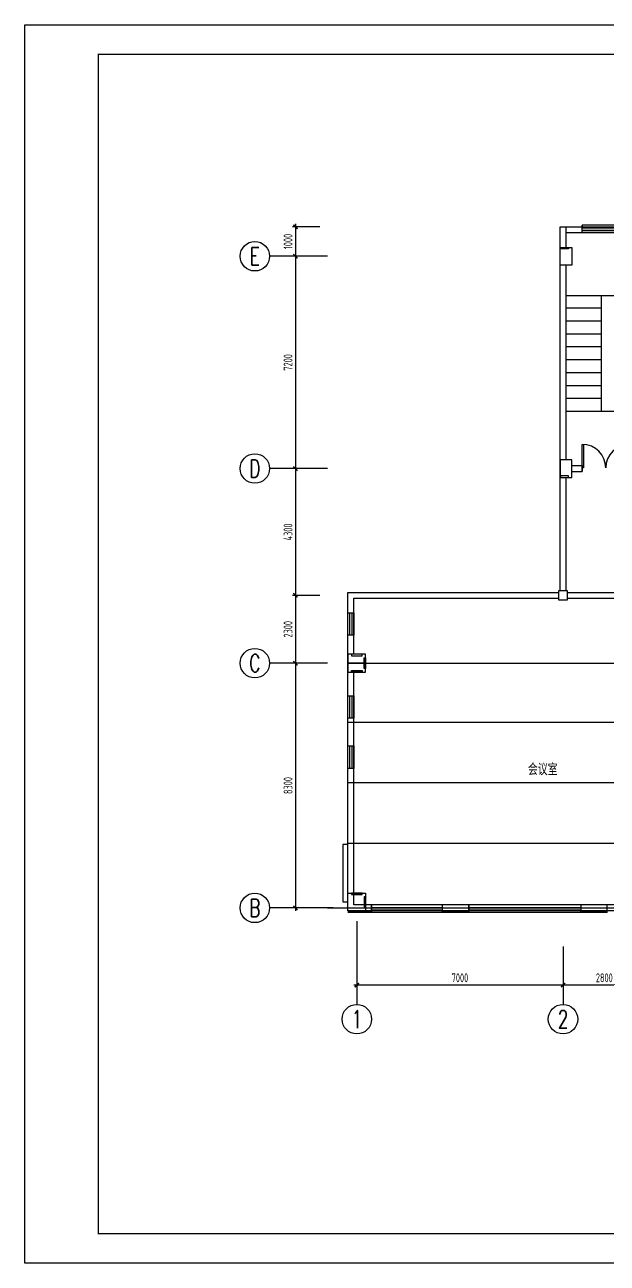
# Model space of a CAD drawing. Extents: x 428750 to 517850, y -31607 to 62245.
# Drawn here: x 428750 to 448520, y -31607 to 10393 of the extents above; entities that cross this region are included whole.
import ezdxf
from ezdxf.enums import TextEntityAlignment as Align

# ---------------------------------------------------------------- set-up
doc = ezdxf.new("R2010")
doc.units = 0
doc.header["$LTSCALE"] = 15
for name, color, linetype in [('ACS_COM', 7, 'Continuous'), ('BORDER', 7, 'Continuous'), ('图层1', 7, 'Continuous'), ('图层2', 3, 'Continuous'), ('图层3', 30, 'Continuous'), ('图层4', 251, 'Continuous'), ('图层5', 86, 'Continuous')]:
    doc.layers.add(name, color=color, linetype=linetype)
doc.styles.add('TSSD_Axis', font='Complex.shx', dxfattribs={"width": 0.7, "bigfont": 'hztxt.shx'})
doc.styles.add('TSSD_Dimension', font='Tssdeng.shx', dxfattribs={"width": 0.7, "bigfont": 'hztxt.shx'})
doc.styles.add('TSSD_Norm', font='Tssdeng.shx', dxfattribs={"width": 0.7, "bigfont": 'hztxt.shx'})
doc.dimstyles.new('ISO-25', dxfattribs={"dimtxt": 2.5, "dimasz": 2.5, "dimexe": 1.25, "dimexo": 0.625, "dimtad": 1, "dimtxsty": 'Standard', "dimcen": 2.5, "dimadec": 0, "dimazin": 0, "dimtfac": 1, "dimtmove": 0, "dimatfit": 3, "dimfxl": 1, "dimarcsym": 0})
doc.dimstyles.new('TSSD_100_100', dxfattribs={"dimtxt": 300, "dimasz": 100, "dimexe": 100, "dimexo": 250, "dimgap": 100, "dimtad": 1, "dimdec": 0, "dimzin": 0, "dimdsep": 46, "dimtxsty": 'TSSD_Dimension', "dimblk": 'ARCHTICK', "dimcen": 0, "dimdle": 100, "dimclrt": 7, "dimadec": 0, "dimazin": 0, "dimtfac": 1, "dimtdec": 0, "dimtix": 1, "dimtmove": 2, "dimatfit": 3, "dimldrblk": 'ARCHTICK', "dimfxl": 1, "dimtolj": 1, "dimtzin": 0, "dimarcsym": 0})

# ---------------------------------------------------------------- blocks, each defined once
blk = doc.blocks.new('_ArchTick')
at = {"color": 0, "const_width": 0.5}
blk.add_lwpolyline([(-0.71, -0.71), (0.71, 0.71)], dxfattribs=at)
blk = doc.blocks.new('*D84')
at = {"layer": 'Defpoints', "color": 0}
for p in [(439020, 3543), (437937, 2543), (439020, 2543)]:
    blk.add_point(p, dxfattribs=at)
at = {"layer": '图层5', "color": 0, "lineweight": -2}
for p, q in [((438770, 3543), (437837, 3543)), ((437937, 3643), (437937, 2443)), ((438770, 2543), (437837, 2543))]:
    blk.add_line(p, q, dxfattribs=at)
at = {"layer": '图层5', "color": 0, "lineweight": -2, "xscale": 100, "yscale": 100, "zscale": 100}
for p, rotation in [((437937, 3543), 90), ((437937, 2543), 270)]:
    blk.add_blockref('_ArchTick', p, dxfattribs=dict(at, rotation=rotation))
at = {"layer": '图层5', "color": 7, "insert": (437687, 3043), "char_height": 300, "attachment_point": 5, "rotation": 90, "style": 'TSSD_Dimension'}
blk.add_mtext('\\A1;1000', dxfattribs=at)
blk = doc.blocks.new('*D85')
at = {"layer": 'Defpoints', "color": 0}
for p in [(439020, -4657), (437937, -8957), (439020, -8957)]:
    blk.add_point(p, dxfattribs=at)
at = {"layer": '图层5', "color": 0, "lineweight": -2}
for p, q in [((437937, -4557), (437937, -9057)), ((438770, -4657), (437837, -4657)), ((438770, -8957), (437837, -8957))]:
    blk.add_line(p, q, dxfattribs=at)
at = {"layer": '图层5', "color": 0, "lineweight": -2, "xscale": 100, "yscale": 100, "zscale": 100}
for p, rotation in [((437937, -4657), 90), ((437937, -8957), 270)]:
    blk.add_blockref('_ArchTick', p, dxfattribs=dict(at, rotation=rotation))
at = {"layer": '图层5', "color": 7, "insert": (437687, -6807), "char_height": 300, "attachment_point": 5, "rotation": 90, "style": 'TSSD_Dimension'}
blk.add_mtext('\\A1;4300', dxfattribs=at)
blk = doc.blocks.new('*D86')
at = {"layer": 'Defpoints', "color": 0}
for p in [(439020, 2543), (437937, -4657), (439020, -4657)]:
    blk.add_point(p, dxfattribs=at)
at = {"layer": '图层5', "color": 0, "lineweight": -2}
for p, q in [((438770, 2543), (437837, 2543)), ((437937, 2643), (437937, -4757)), ((438770, -4657), (437837, -4657))]:
    blk.add_line(p, q, dxfattribs=at)
at = {"layer": '图层5', "color": 0, "lineweight": -2, "xscale": 100, "yscale": 100, "zscale": 100}
for p, rotation in [((437937, 2543), 90), ((437937, -4657), 270)]:
    blk.add_blockref('_ArchTick', p, dxfattribs=dict(at, rotation=rotation))
at = {"layer": '图层5', "color": 7, "insert": (437687, -1057), "char_height": 300, "attachment_point": 5, "rotation": 90, "style": 'TSSD_Dimension'}
blk.add_mtext('\\A1;7200', dxfattribs=at)
blk = doc.blocks.new('*D87')
at = {"layer": 'Defpoints', "color": 0}
for p in [(447020, -20861), (449820, -20861), (447020, -22177)]:
    blk.add_point(p, dxfattribs=at)
at = {"layer": '图层5', "color": 0, "lineweight": -2}
for p, q in [((447020, -21111), (447020, -22277)), ((449820, -21111), (449820, -22277)), ((449920, -22177), (446920, -22177))]:
    blk.add_line(p, q, dxfattribs=at)
at = {"layer": '图层5', "color": 0, "lineweight": -2, "xscale": 100, "yscale": 100, "zscale": 100, "rotation": 180}
blk.add_blockref('_ArchTick', (447020, -22177), dxfattribs=at)
at = {"layer": '图层5', "color": 0, "lineweight": -2, "xscale": 100, "yscale": 100, "zscale": 100}
blk.add_blockref('_ArchTick', (449820, -22177), dxfattribs=at)
at = {"layer": '图层5', "color": 7, "insert": (448420, -21927), "char_height": 300, "attachment_point": 5, "style": 'TSSD_Dimension'}
blk.add_mtext('\\A1;2800', dxfattribs=at)
blk = doc.blocks.new('*D88')
at = {"layer": 'Defpoints', "color": 0}
for p in [(440020, -20007), (447020, -20861), (440020, -22177)]:
    blk.add_point(p, dxfattribs=at)
at = {"layer": '图层5', "color": 0, "lineweight": -2}
for p, q in [((440020, -20257), (440020, -22277)), ((447020, -21111), (447020, -22277)), ((447120, -22177), (439920, -22177))]:
    blk.add_line(p, q, dxfattribs=at)
at = {"layer": '图层5', "color": 0, "lineweight": -2, "xscale": 100, "yscale": 100, "zscale": 100, "rotation": 180}
blk.add_blockref('_ArchTick', (440020, -22177), dxfattribs=at)
at = {"layer": '图层5', "color": 0, "lineweight": -2, "xscale": 100, "yscale": 100, "zscale": 100}
blk.add_blockref('_ArchTick', (447020, -22177), dxfattribs=at)
at = {"layer": '图层5', "color": 7, "insert": (443520, -21927), "char_height": 300, "attachment_point": 5, "style": 'TSSD_Dimension'}
blk.add_mtext('\\A1;7000', dxfattribs=at)
blk = doc.blocks.new('*D89')
at = {"layer": 'Defpoints', "color": 0}
for p in [(439020, -11257), (437937, -19557), (439220, -19557)]:
    blk.add_point(p, dxfattribs=at)
at = {"layer": '图层5', "color": 0, "lineweight": -2}
for p, q in [((438770, -11257), (437837, -11257)), ((437937, -11157), (437937, -19657)), ((438970, -19557), (437837, -19557))]:
    blk.add_line(p, q, dxfattribs=at)
at = {"layer": '图层5', "color": 0, "lineweight": -2, "xscale": 100, "yscale": 100, "zscale": 100}
for p, rotation in [((437937, -11257), 90), ((437937, -19557), 270)]:
    blk.add_blockref('_ArchTick', p, dxfattribs=dict(at, rotation=rotation))
at = {"layer": '图层5', "color": 7, "insert": (437687, -15407), "char_height": 300, "attachment_point": 5, "rotation": 90, "style": 'TSSD_Dimension'}
blk.add_mtext('\\A1;8300', dxfattribs=at)
blk = doc.blocks.new('*D95')
at = {"layer": 'Defpoints', "color": 0}
for p in [(439020, -8957), (437937, -11257), (439020, -11257)]:
    blk.add_point(p, dxfattribs=at)
at = {"layer": '图层5', "color": 0, "lineweight": -2}
for p, q in [((438770, -8957), (437837, -8957)), ((437937, -8857), (437937, -11357)), ((438770, -11257), (437837, -11257))]:
    blk.add_line(p, q, dxfattribs=at)
at = {"layer": '图层5', "color": 0, "lineweight": -2, "xscale": 100, "yscale": 100, "zscale": 100}
for p, rotation in [((437937, -8957), 90), ((437937, -11257), 270)]:
    blk.add_blockref('_ArchTick', p, dxfattribs=dict(at, rotation=rotation))
at = {"layer": '图层5', "color": 7, "insert": (437687, -10107), "char_height": 300, "attachment_point": 5, "rotation": 90, "style": 'TSSD_Dimension'}
blk.add_mtext('\\A1;2300', dxfattribs=at)
blk = doc.blocks.new('*D125')
at = {"layer": 'ACS_COM', "color": 0, "lineweight": -2}
for p, q in [((439719, -17407), (439549, -17407)), ((439550, -17409), (439550, -19354)), ((439719, -19357), (439549, -19357))]:
    blk.add_line(p, q, dxfattribs=at)
at = {"layer": 'ACS_COM', "color": 0}
for points in [[(439550, -17409), (439550, -17409), (439550, -17407)], [(439550, -19354), (439550, -19354), (439550, -19357)]]:
    blk.add_solid(points, dxfattribs=at)
at = {"layer": 'Defpoints', "color": 0}
for p in [(439720, -17407), (439550, -19357), (439720, -19357)]:
    blk.add_point(p, dxfattribs=at)
at = {"layer": 'ACS_COM', "color": 0, "insert": (439548, -18382), "char_height": 2.5, "attachment_point": 5, "rotation": 90}
blk.add_mtext('1950', dxfattribs=at)

msp = doc.modelspace()

# ---------------------------------------------------------------- linework, layer by layer
at = {"layer": 'ACS_COM', "color": 1}
for p, q in [((439720, -11256.666, 283.476), (466870, -11256.666, 283.476)), ((439720, -13256.666, 283.476), (466870, -13256.666, 283.476)), ((439720, -15306.666, 283.476), (466870, -15306.666, 283.476)), ((439720, -17356.666, 283.476), (466870, -17356.666, 283.476))]:
    msp.add_line(p, q, dxfattribs=at)
at = {"layer": 'ACS_COM', "elevation": 283.476}
msp.add_lwpolyline([(440270, -11256.666), (439720, -11256.666)], dxfattribs=at)
at = {"layer": 'ACS_COM', "color": 1, "elevation": 283.476}
msp.add_lwpolyline([(439720, -11256.666), (466870, -11256.666)], dxfattribs=at)
at = {"layer": 'BORDER', "elevation": 283.476}
msp.add_lwpolyline([(428750, -31606.666), (428750, 10393.334), (517850, 10393.334), (517850, -31606.666)], close=True, dxfattribs=at)
at = {"layer": 'BORDER', "const_width": 50, "elevation": 283.476}
msp.add_lwpolyline([(431250, -30606.666), (431250, 9393.334), (516850, 9393.334), (516850, -30606.666)], close=True, dxfattribs=at)
at = {"layer": '图层1'}
for p, q in [((447670, 3593.334, 283.476), (447670, 3543.334, 283.476)), ((447670, 3343.334, 283.476), (447670, 3543.334, 283.476)), ((447320, -4556.666, 283.476), (447670, -4556.666, 283.476)), ((447670, -4756.666, 283.476), (447670, -4556.666, 283.476)), ((447670, -4556.666, 283.476), (447670, -4756.666, 283.476)), ((447320, -4756.666, 283.476), (447670, -4756.666, 283.476)), ((447170, -8856.666, 283.476), (452620, -8856.666, 283.476)), ((447170, -9056.666, 283.476), (452810, -9056.637, 283.476)), ((439719.997, -19656.768, 283.476), (440319.996, -19656.768, 283.476)), ((439720.309, -19656.768, 283.476), (439720.309, -19656.929, 283.476)), ((439720.309, -19656.929, 283.476), (440520.309, -19656.929, 283.476)), ((440520.309, -19706.929, 283.476), (439720.309, -19706.929, 283.476)), ((440520.309, -19456.929, 283.476), (440319.996, -19456.929, 283.476)), ((440520.309, -19656.929, 283.476), (440520.309, -19456.929, 283.476)), ((440520.309, -19706.929, 283.476), (440520.309, -19656.929, 283.476)), ((443820.225, -19456.929, 283.476), (442920.309, -19456.929, 283.476)), ((442920.309, -19456.929, 283.476), (442920.309, -19656.929, 283.476)), ((442920.309, -19656.929, 283.476), (443820.225, -19656.929, 283.476)), ((442920.309, -19706.929, 283.476), (442920.309, -19656.929, 283.476)), ((443820.225, -19706.929, 283.476), (442920.309, -19706.929, 283.476)), ((443820.225, -19656.929, 283.476), (443820.225, -19456.929, 283.476)), ((443820.225, -19706.929, 283.476), (443820.225, -19656.929, 283.476)), ((448519.997, -19456.929, 283.476), (447620.225, -19456.929, 283.476)), ((447620.225, -19456.929, 283.476), (447620.225, -19656.929, 283.476)), ((447620.225, -19656.929, 283.476), (448519.997, -19656.929, 283.476)), ((447620.225, -19706.929, 283.476), (447620.225, -19656.929, 283.476)), ((448519.997, -19706.929, 283.476), (447620.225, -19706.929, 283.476)), ((448519.997, -19656.929, 283.476), (448519.997, -19456.929, 283.476)), ((448519.997, -19706.929, 283.476), (448519.997, -19656.929, 283.476))]:
    msp.add_line(p, q, dxfattribs=at)
at = {"layer": '图层1', "elevation": 283.476}
for points in [[(446920, -8806.666), (446920, 3543.334), (509620, 3543.334), (509620, -5156.871), (500470, -5156.871), (500470, -8856.666), (502320, -8856.666), (502320, -19656.666), (439720, -19656.666), (439720, -8856.666), (446870, -8856.666)], [(447120, 3343.334), (447120, 3543.334)], [(447120, 2843.334), (447120, 3343.334), (509420, 3343.334), (509420, -4956.871), (500270, -4956.871), (500270, -9056.666), (502120, -9056.666), (502120, -19456.666), (466870, -19456.666)], [(447120, -4356.666), (447120, 2243.334)], [(447120, -8806.666), (447120, -4956.666)], [(439920, -10956.666), (439920, -9056.666), (446870, -9056.666)], [(449570, -19456.666), (439920, -19456.666), (439920, -11556.666)]]:
    msp.add_lwpolyline(points, dxfattribs=at)
for points in [[(447320, 2243.334), (446920, 2243.334), (446920, 2843.334), (447320, 2843.334)], [(446935, 2793.334), (446935, 2843.334), (447205.205, 2843.334), (447205.205, 2793.334)], [(447320, -4356.666), (446920, -4356.666), (446920, -4956.666), (447320, -4956.666)], [(446935, -4906.666), (446935, -4956.666), (447205.205, -4956.666), (447205.205, -4906.666)], [(447170, -8806.666), (446870, -8806.666), (446870, -9106.666), (447170, -9106.666)], [(439720, -11556.666), (440320, -11556.666), (440320, -10956.666), (439720, -10956.666)], [(439839.898, -10956.666), (439839.898, -11006.666), (440200.102, -11006.666), (440200.102, -10956.666)], [(440270, -11076.564), (440320, -11076.564), (440320, -11436.769), (440270, -11436.769)], [(439839.898, -11556.666), (439839.898, -11506.666), (440200.102, -11506.666), (440200.102, -11556.666)], [(439720, -19056.666), (440320, -19056.666), (440320, -19656.666), (439720, -19656.666)], [(439839.898, -19056.666), (439839.898, -19106.666), (440200.102, -19106.666), (440200.102, -19056.666)], [(440270, -19536.769), (440320, -19536.769), (440320, -19176.564), (440270, -19176.564)]]:
    msp.add_lwpolyline(points, close=True, dxfattribs=at)
at = {"layer": '图层2', "extrusion": (0, 0, -1)}
for p, q in [((449170, 3593.334, 283.476), (447670, 3593.334, 283.476)), ((447670, 3343.334, 283.476), (447670, 3593.334, 283.476)), ((447670, 3510, 283.476), (449170, 3510, 283.476)), ((447670, 3426.667, 283.476), (449170, 3426.667, 283.476)), ((449170, 3343.334, 283.476), (447670, 3343.334, 283.476))]:
    msp.add_line(p, q, dxfattribs=at)
at = {"layer": '图层2'}
for p, q in [((442920.309, -19456.929, 283.476), (440520.309, -19456.929, 283.476)), ((440520.309, -19456.929, 283.476), (440520.309, -19706.929, 283.476)), ((440520.309, -19540.262, 283.476), (442920.309, -19540.262, 283.476)), ((440520.309, -19623.596, 283.476), (442920.309, -19623.596, 283.476)), ((442920.309, -19706.929, 283.476), (440520.309, -19706.929, 283.476)), ((442920.309, -19456.929, 283.476), (442920.309, -19706.929, 283.476)), ((447620.225, -19456.929, 283.476), (443820.225, -19456.929, 283.476)), ((443820.225, -19456.929, 283.476), (443820.225, -19706.929, 283.476)), ((443820.225, -19540.262, 283.476), (447620.225, -19540.262, 283.476)), ((443820.225, -19623.596, 283.476), (447620.225, -19623.596, 283.476)), ((447620.225, -19706.929, 283.476), (443820.225, -19706.929, 283.476)), ((447620.225, -19456.929, 283.476), (447620.225, -19706.929, 283.476))]:
    msp.add_line(p, q, dxfattribs=at)
at = {"layer": '图层2', "elevation": 283.476}
for points in [[(439720, -9544.233), (439920, -9544.233), (439920, -10306.37), (439720, -10306.37)], [(439778.431, -9544.233), (439854.485, -9544.233), (439854.485, -10306.37), (439778.431, -10306.37)], [(439720, -12360.507), (439920, -12360.507), (439920, -13122.643), (439720, -13122.643)], [(439778.431, -12360.507), (439854.485, -12360.507), (439854.485, -13122.643), (439778.431, -13122.643)], [(439720, -14065.598), (439920, -14065.598), (439920, -14827.734), (439720, -14827.734)], [(439778.431, -14065.598), (439854.485, -14065.598), (439854.485, -14827.734), (439778.431, -14827.734)]]:
    msp.add_lwpolyline(points, close=True, dxfattribs=at)
at = {"layer": '图层3', "elevation": 283.476}
msp.add_lwpolyline([(447670, -4636.666), (447670, -3836.666), (447710, -3836.666), (447710, -4636.666), (447670, -4636.666)], close=True, dxfattribs=at)
at = {"layer": '图层3'}
for centre, start, end in [((447670, -4636.666, 283.476), 0, 90), ((449270, -4636.666, 283.476), 90, 180)]:
    msp.add_arc(centre, 800, start, end, dxfattribs=at)
at = {"layer": '图层4'}
for p, q in [((449720, 1196.767, 283.476), (447120, 1196.767, 283.476)), ((448319.432, -2713.319, 283.476), (448319.432, 1196.767, 283.476)), ((447120, 792.955, 283.476), (448319.432, 792.955, 283.476)), ((447120, 354.671, 283.476), (448319.432, 354.671, 283.476)), ((447120, -83.614, 283.476), (448319.432, -83.614, 283.476)), ((447120, -521.898, 283.476), (448319.432, -521.898, 283.476)), ((447120, -960.182, 283.476), (448319.432, -960.182, 283.476)), ((447120, -1398.467, 283.476), (448319.432, -1398.467, 283.476)), ((447120, -1836.751, 283.476), (448319.432, -1836.751, 283.476)), ((447120, -2275.035, 283.476), (448319.432, -2275.035, 283.476)), ((447120, -2713.319, 283.476), (449720, -2713.319, 283.476))]:
    msp.add_line(p, q, dxfattribs=at)
at = {"layer": '图层5'}
for p, q in [((439020, 2543.334, 283.476), (437060.731, 2543.334, 283.476)), ((439020, -4656.666, 283.476), (437060.731, -4656.666, 283.476)), ((439020, -11256.666, 283.476), (437060.731, -11256.666, 283.476)), ((439220, -19556.666, 283.476), (437060.731, -19556.666, 283.476)), ((439020, -19556.666, 283.476), (512097.492, -19556.666, 283.476)), ((440020, -20006.666, 283.476), (440020, -22830.907, 283.476)), ((447020, -20860.569, 283.476), (447020, -22830.907, 283.476))]:
    msp.add_line(p, q, dxfattribs=at)
at = {"layer": '图层5', "color": 0, "linetype": 'ByBlock', "lineweight": -2}
for centre in [(436560.731, 2543.334, 283.476), (436560.731, -4656.666, 283.476), (436560.731, -11256.666, 283.476), (436560.731, -19556.666, 283.476), (440020, -23330.907, 283.476), (447020, -23330.907, 283.476)]:
    msp.add_circle(centre, 500, dxfattribs=at)

# ---------------------------------------------------------------- texts
at = {"layer": '图层5', "style": 'TSSD_Norm', "width": 0.7}
msp.add_text('会议室', height=400, dxfattribs=at).set_placement((445828.834, -15058.546, 283.476))
at = {"layer": '图层5', "color": 0, "linetype": 'ByBlock', "lineweight": -2, "style": 'TSSD_Axis', "width": 0.7}
for tag, p in [('E', (436560.731, 2543.334, 283.476)), ('D', (436560.731, -4656.666, 283.476)), ('C', (436560.731, -11256.666, 283.476)), ('B', (436560.731, -19556.666, 283.476)), ('1', (440020, -23330.907, 283.476)), ('2', (447020, -23330.907, 283.476))]:
    msp.add_attdef(tag, text='A', height=600, dxfattribs=at).set_placement(p, align=Align.MIDDLE_CENTER)

# ---------------------------------------------------------------- dimensions: what is measured, and where the dimension line sits
at = {"layer": 'ACS_COM'}
dim = msp.add_linear_dim(base=(439550, -19356.666), p1=(439720, -17406.666, 283.476), p2=(439720, -19356.666, 283.476), angle=90, dimstyle='ISO-25', dxfattribs=at)
dim.commit()
dim.dimension.update_dxf_attribs({"geometry": '*D125', "text_midpoint": (439548.125, -18381.666)})
at = {"layer": '图层5'}
for base, p1, p2, angle, picture, middle in [((437936.752, 2543.334, 283.476), (439020, 3543.334, 283.476), (439020, 2543.334, 283.476), 90, '*D84', (437686.752, 3043.334, 283.476)), ((437936.752, -4656.666, 283.476), (439020, 2543.334, 283.476), (439020, -4656.666, 283.476), 90, '*D86', (437686.752, -1056.666, 283.476)), ((437936.752, -8956.666, 283.476), (439020, -4656.666, 283.476), (439020, -8956.666, 283.476), 90, '*D85', (437686.752, -6806.666, 283.476)), ((437936.752, -11256.666, 283.476), (439020, -8956.666, 283.476), (439020, -11256.666, 283.476), 90, '*D95', (437686.752, -10106.666, 283.476)), ((437936.752, -19556.666, 283.476), (439020, -11256.666, 283.476), (439220, -19556.666, 283.476), 90, '*D89', (437686.752, -15406.666, 283.476)), ((440020, -22176.681, 283.476), (447020, -20860.569, 283.476), (440020, -20006.666, 283.476), 180, '*D88', (443520, -21926.681, 283.476)), ((447020, -22176.681, 283.476), (449820, -20860.569, 283.476), (447020, -20860.569, 283.476), 180, '*D87', (448420, -21926.681, 283.476))]:
    dim = msp.add_linear_dim(base=base, p1=p1, p2=p2, angle=angle, dimstyle='TSSD_100_100', dxfattribs=at)
    dim.commit()
    dim.dimension.update_dxf_attribs({"geometry": picture, "text_midpoint": middle})

doc.saveas('drawing.dxf')
